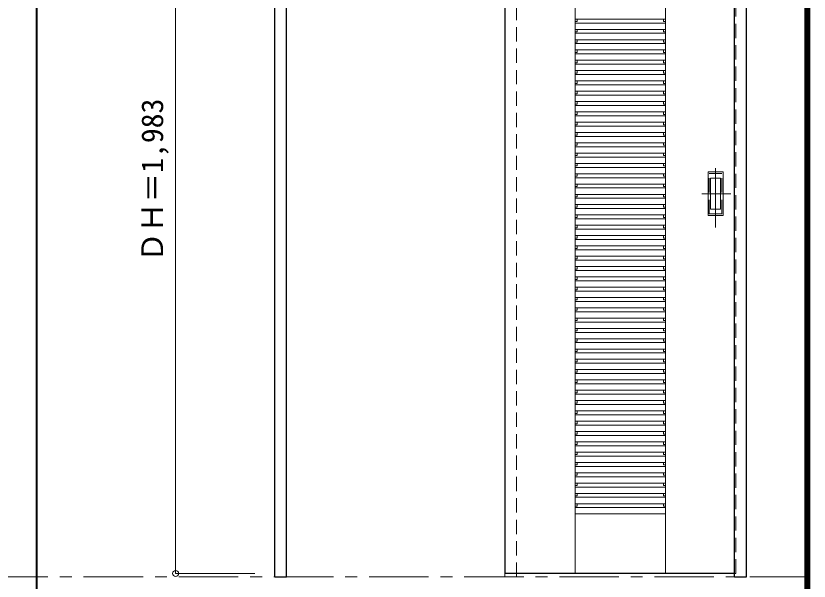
# Model space of a CAD drawing. Units: millimetres, scale not verified. Extents: x -6000 to 5700, y -4307 to 4260.
# Drawn here: x 3699 to 5700, y 1407 to 2832 of the extents above; entities that cross this region are included whole.
import ezdxf
from ezdxf.enums import TextEntityAlignment as Align

# ---------------------------------------------------------------- set-up
doc = ezdxf.new("R2010")
doc.units = ezdxf.units.MM
doc.header["$LTSCALE"] = 30
doc.header["$PDMODE"] = 32
doc.header["$PDSIZE"] = 15
doc.linetypes.add('CHAIN1', pattern=[8, 5, -1, 1, -1])
doc.linetypes.add('DASHED1', pattern=[1.8, 1.2, -0.6])
for name, color, linetype, lineweight in [('0-1_通り芯', 7, 'CHAIN1', 18), ('0-2_扉', 4, 'DASHED1', 9), ('0-3_仕上げ', 4, 'Continuous', 9), ('0-4_枠', 3, 'Continuous', 25), ('0-6_引手', 7, 'Continuous', 18), ('0-B_寸法', 7, 'Continuous', 9), ('F-1_枠', 6, 'Continuous', 40)]:
    doc.layers.add(name, color=color, linetype=linetype, lineweight=lineweight)
doc.styles.add('ＭＳ ゴシック', font='')
doc.styles.get('ＭＳ ゴシック').set_extended_font_data('MS Gothic')

msp = doc.modelspace()

# ---------------------------------------------------------------- linework, layer by layer
at = {"layer": '0-1_通り芯'}
msp.add_line((-5490, 1418), (5690, 1418), dxfattribs=at)
at = {"layer": '0-2_扉', "color": 3, "linetype": 'Continuous', "lineweight": 25}
for p in [(4932, 3409.5), (5512, 1426.5)]:
    msp.add_line(p, (4932, 1426.5), dxfattribs=at)
at = {"layer": '0-2_扉'}
msp.add_lwpolyline([(5512, 1426.5), (5515, 1426.5), (5515, 3409.5)], dxfattribs=at)
at = {"layer": '0-3_仕上げ', "color": 7, "lineweight": 18}
for p, q in [((5109.5, 1426.5), (5109.5, 3409.5)), ((5337.5, 1426.5), (5337.5, 3409.5)), ((5109.5, 1576.5), (5337.5, 1576.5))]:
    msp.add_line(p, q, dxfattribs=at)
at = {"layer": '0-3_仕上げ'}
for p, q in [((5109.5, 2824.5), (5337.5, 2824.5)), ((5114.5, 2824.5), (5114.5, 2818.08)), ((5332.5, 2824.5), (5332.5, 2818.08)), ((5109.5, 2818.08), (5114.5, 2818.08)), ((5109.5, 2814.5), (5337.5, 2814.5)), ((5332.5, 2818.08), (5337.5, 2818.08)), ((5109.5, 2798.5), (5337.5, 2798.5)), ((5109.5, 2792.08), (5114.5, 2792.08)), ((5109.5, 2788.5), (5337.5, 2788.5)), ((5114.5, 2798.5), (5114.5, 2792.08)), ((5332.5, 2798.5), (5332.5, 2792.08)), ((5332.5, 2792.08), (5337.5, 2792.08)), ((5109.5, 2772.5), (5337.5, 2772.5)), ((5109.5, 2766.08), (5114.5, 2766.08)), ((5109.5, 2762.5), (5337.5, 2762.5)), ((5114.5, 2772.5), (5114.5, 2766.08)), ((5332.5, 2772.5), (5332.5, 2766.08)), ((5332.5, 2766.08), (5337.5, 2766.08)), ((5109.5, 2746.5), (5337.5, 2746.5)), ((5114.5, 2746.5), (5114.5, 2740.08)), ((5332.5, 2746.5), (5332.5, 2740.08)), ((5109.5, 2740.08), (5114.5, 2740.08)), ((5109.5, 2736.5), (5337.5, 2736.5)), ((5332.5, 2740.08), (5337.5, 2740.08)), ((5109.5, 2720.5), (5337.5, 2720.5)), ((5109.5, 2714.08), (5114.5, 2714.08)), ((5109.5, 2710.5), (5337.5, 2710.5)), ((5114.5, 2720.5), (5114.5, 2714.08)), ((5332.5, 2720.5), (5332.5, 2714.08)), ((5332.5, 2714.08), (5337.5, 2714.08)), ((5109.5, 2694.5), (5337.5, 2694.5)), ((5109.5, 2688.08), (5114.5, 2688.08)), ((5109.5, 2684.5), (5337.5, 2684.5)), ((5114.5, 2694.5), (5114.5, 2688.08)), ((5332.5, 2694.5), (5332.5, 2688.08)), ((5332.5, 2688.08), (5337.5, 2688.08)), ((5109.5, 2668.5), (5337.5, 2668.5)), ((5109.5, 2662.08), (5114.5, 2662.08)), ((5114.5, 2668.5), (5114.5, 2662.08)), ((5332.5, 2668.5), (5332.5, 2662.08)), ((5332.5, 2662.08), (5337.5, 2662.08)), ((5109.5, 2658.5), (5337.5, 2658.5)), ((5109.5, 2642.5), (5337.5, 2642.5)), ((5114.5, 2642.5), (5114.5, 2636.08)), ((5332.5, 2642.5), (5332.5, 2636.08)), ((5109.5, 2636.08), (5114.5, 2636.08)), ((5109.5, 2632.5), (5337.5, 2632.5)), ((5332.5, 2636.08), (5337.5, 2636.08)), ((5109.5, 2616.5), (5337.5, 2616.5)), ((5109.5, 2610.08), (5114.5, 2610.08)), ((5109.5, 2606.5), (5337.5, 2606.5)), ((5114.5, 2616.5), (5114.5, 2610.08)), ((5332.5, 2616.5), (5332.5, 2610.08)), ((5332.5, 2610.08), (5337.5, 2610.08)), ((5109.5, 2590.5), (5337.5, 2590.5)), ((5109.5, 2584.08), (5114.5, 2584.08)), ((5114.5, 2590.5), (5114.5, 2584.08)), ((5332.5, 2590.5), (5332.5, 2584.08)), ((5332.5, 2584.08), (5337.5, 2584.08)), ((5109.5, 2580.5), (5337.5, 2580.5)), ((5109.5, 2564.5), (5337.5, 2564.5)), ((5114.5, 2564.5), (5114.5, 2558.08)), ((5332.5, 2564.5), (5332.5, 2558.08)), ((5109.5, 2558.08), (5114.5, 2558.08)), ((5109.5, 2554.5), (5337.5, 2554.5)), ((5332.5, 2558.08), (5337.5, 2558.08)), ((5109.5, 2538.5), (5337.5, 2538.5)), ((5109.5, 2532.08), (5114.5, 2532.08)), ((5109.5, 2528.5), (5337.5, 2528.5)), ((5114.5, 2538.5), (5114.5, 2532.08)), ((5332.5, 2538.5), (5332.5, 2532.08)), ((5332.5, 2532.08), (5337.5, 2532.08)), ((5109.5, 2512.5), (5337.5, 2512.5)), ((5109.5, 2506.08), (5114.5, 2506.08)), ((5109.5, 2502.5), (5337.5, 2502.5)), ((5114.5, 2512.5), (5114.5, 2506.08)), ((5332.5, 2512.5), (5332.5, 2506.08)), ((5332.5, 2506.08), (5337.5, 2506.08)), ((5109.5, 2486.5), (5337.5, 2486.5)), ((5114.5, 2486.5), (5114.5, 2480.08)), ((5332.5, 2486.5), (5332.5, 2480.08)), ((5109.5, 2480.08), (5114.5, 2480.08)), ((5109.5, 2476.5), (5337.5, 2476.5)), ((5332.5, 2480.08), (5337.5, 2480.08)), ((5109.5, 2460.5), (5337.5, 2460.5)), ((5109.5, 2454.08), (5114.5, 2454.08)), ((5109.5, 2450.5), (5337.5, 2450.5)), ((5114.5, 2460.5), (5114.5, 2454.08)), ((5332.5, 2460.5), (5332.5, 2454.08)), ((5332.5, 2454.08), (5337.5, 2454.08)), ((5109.5, 2434.5), (5337.5, 2434.5)), ((5109.5, 2428.08), (5114.5, 2428.08)), ((5109.5, 2424.5), (5337.5, 2424.5)), ((5114.5, 2434.5), (5114.5, 2428.08)), ((5332.5, 2434.5), (5332.5, 2428.08)), ((5332.5, 2428.08), (5337.5, 2428.08)), ((5109.5, 2408.5), (5337.5, 2408.5)), ((5109.5, 2402.08), (5114.5, 2402.08)), ((5114.5, 2408.5), (5114.5, 2402.08)), ((5332.5, 2408.5), (5332.5, 2402.08)), ((5332.5, 2402.08), (5337.5, 2402.08)), ((5109.5, 2398.5), (5337.5, 2398.5)), ((5109.5, 2382.5), (5337.5, 2382.5)), ((5114.5, 2382.5), (5114.5, 2376.08)), ((5332.5, 2382.5), (5332.5, 2376.08)), ((5109.5, 2376.08), (5114.5, 2376.08)), ((5109.5, 2372.5), (5337.5, 2372.5)), ((5332.5, 2376.08), (5337.5, 2376.08)), ((5109.5, 2356.5), (5337.5, 2356.5)), ((5109.5, 2350.08), (5114.5, 2350.08)), ((5109.5, 2346.5), (5337.5, 2346.5)), ((5114.5, 2356.5), (5114.5, 2350.08)), ((5332.5, 2356.5), (5332.5, 2350.08)), ((5332.5, 2350.08), (5337.5, 2350.08)), ((5109.5, 2330.5), (5337.5, 2330.5)), ((5109.5, 2324.08), (5114.5, 2324.08)), ((5114.5, 2330.5), (5114.5, 2324.08)), ((5332.5, 2330.5), (5332.5, 2324.08)), ((5332.5, 2324.08), (5337.5, 2324.08)), ((5109.5, 2320.5), (5337.5, 2320.5)), ((5109.5, 2304.5), (5337.5, 2304.5)), ((5114.5, 2304.5), (5114.5, 2298.08)), ((5332.5, 2304.5), (5332.5, 2298.08)), ((5109.5, 2298.08), (5114.5, 2298.08)), ((5109.5, 2294.5), (5337.5, 2294.5)), ((5332.5, 2298.08), (5337.5, 2298.08)), ((5109.5, 2278.5), (5337.5, 2278.5)), ((5109.5, 2272.08), (5114.5, 2272.08)), ((5109.5, 2268.5), (5337.5, 2268.5)), ((5114.5, 2278.5), (5114.5, 2272.08)), ((5332.5, 2278.5), (5332.5, 2272.08)), ((5332.5, 2272.08), (5337.5, 2272.08)), ((5109.5, 2252.5), (5337.5, 2252.5)), ((5109.5, 2246.08), (5114.5, 2246.08)), ((5109.5, 2242.5), (5337.5, 2242.5)), ((5114.5, 2252.5), (5114.5, 2246.08)), ((5332.5, 2252.5), (5332.5, 2246.08)), ((5332.5, 2246.08), (5337.5, 2246.08)), ((5109.5, 2226.5), (5337.5, 2226.5)), ((5114.5, 2226.5), (5114.5, 2220.08)), ((5332.5, 2226.5), (5332.5, 2220.08)), ((5109.5, 2220.08), (5114.5, 2220.08)), ((5109.5, 2216.5), (5337.5, 2216.5)), ((5332.5, 2220.08), (5337.5, 2220.08)), ((5109.5, 2200.5), (5337.5, 2200.5)), ((5109.5, 2194.08), (5114.5, 2194.08)), ((5109.5, 2190.5), (5337.5, 2190.5)), ((5114.5, 2200.5), (5114.5, 2194.08)), ((5332.5, 2200.5), (5332.5, 2194.08)), ((5332.5, 2194.08), (5337.5, 2194.08)), ((5109.5, 2174.5), (5337.5, 2174.5)), ((5109.5, 2168.08), (5114.5, 2168.08)), ((5109.5, 2164.5), (5337.5, 2164.5)), ((5114.5, 2174.5), (5114.5, 2168.08)), ((5332.5, 2174.5), (5332.5, 2168.08)), ((5332.5, 2168.08), (5337.5, 2168.08)), ((5109.5, 2148.5), (5337.5, 2148.5)), ((5109.5, 2142.08), (5114.5, 2142.08)), ((5114.5, 2148.5), (5114.5, 2142.08)), ((5332.5, 2148.5), (5332.5, 2142.08)), ((5332.5, 2142.08), (5337.5, 2142.08)), ((5109.5, 2138.5), (5337.5, 2138.5)), ((5109.5, 2122.5), (5337.5, 2122.5)), ((5114.5, 2122.5), (5114.5, 2116.08)), ((5332.5, 2122.5), (5332.5, 2116.08)), ((5109.5, 2116.08), (5114.5, 2116.08)), ((5109.5, 2112.5), (5337.5, 2112.5)), ((5332.5, 2116.08), (5337.5, 2116.08)), ((5109.5, 2096.5), (5337.5, 2096.5)), ((5109.5, 2090.08), (5114.5, 2090.08)), ((5109.5, 2086.5), (5337.5, 2086.5)), ((5114.5, 2096.5), (5114.5, 2090.08)), ((5332.5, 2096.5), (5332.5, 2090.08)), ((5332.5, 2090.08), (5337.5, 2090.08)), ((5109.5, 2070.5), (5337.5, 2070.5)), ((5109.5, 2064.08), (5114.5, 2064.08)), ((5114.5, 2070.5), (5114.5, 2064.08)), ((5332.5, 2070.5), (5332.5, 2064.08)), ((5332.5, 2064.08), (5337.5, 2064.08)), ((5109.5, 2060.5), (5337.5, 2060.5)), ((5109.5, 2044.5), (5337.5, 2044.5)), ((5114.5, 2044.5), (5114.5, 2038.08)), ((5332.5, 2044.5), (5332.5, 2038.08)), ((5109.5, 2038.08), (5114.5, 2038.08)), ((5109.5, 2034.5), (5337.5, 2034.5)), ((5332.5, 2038.08), (5337.5, 2038.08)), ((5109.5, 2018.5), (5337.5, 2018.5)), ((5109.5, 2012.08), (5114.5, 2012.08)), ((5109.5, 2008.5), (5337.5, 2008.5)), ((5114.5, 2018.5), (5114.5, 2012.08)), ((5332.5, 2018.5), (5332.5, 2012.08)), ((5332.5, 2012.08), (5337.5, 2012.08)), ((5109.5, 1992.5), (5337.5, 1992.5)), ((5109.5, 1986.08), (5114.5, 1986.08)), ((5109.5, 1982.5), (5337.5, 1982.5)), ((5114.5, 1992.5), (5114.5, 1986.08)), ((5332.5, 1992.5), (5332.5, 1986.08)), ((5332.5, 1986.08), (5337.5, 1986.08)), ((5109.5, 1966.5), (5337.5, 1966.5)), ((5114.5, 1966.5), (5114.5, 1960.08)), ((5332.5, 1966.5), (5332.5, 1960.08)), ((5109.5, 1960.08), (5114.5, 1960.08)), ((5109.5, 1956.5), (5337.5, 1956.5)), ((5332.5, 1960.08), (5337.5, 1960.08)), ((5109.5, 1940.5), (5337.5, 1940.5)), ((5109.5, 1934.08), (5114.5, 1934.08)), ((5109.5, 1930.5), (5337.5, 1930.5)), ((5114.5, 1940.5), (5114.5, 1934.08)), ((5332.5, 1940.5), (5332.5, 1934.08)), ((5332.5, 1934.08), (5337.5, 1934.08)), ((5109.5, 1914.5), (5337.5, 1914.5)), ((5109.5, 1908.08), (5114.5, 1908.08)), ((5109.5, 1904.5), (5337.5, 1904.5)), ((5114.5, 1914.5), (5114.5, 1908.08)), ((5332.5, 1914.5), (5332.5, 1908.08)), ((5332.5, 1908.08), (5337.5, 1908.08)), ((5109.5, 1888.5), (5337.5, 1888.5)), ((5109.5, 1882.08), (5114.5, 1882.08)), ((5114.5, 1888.5), (5114.5, 1882.08)), ((5332.5, 1888.5), (5332.5, 1882.08)), ((5332.5, 1882.08), (5337.5, 1882.08)), ((5109.5, 1878.5), (5337.5, 1878.5)), ((5109.5, 1862.5), (5337.5, 1862.5)), ((5114.5, 1862.5), (5114.5, 1856.08)), ((5332.5, 1862.5), (5332.5, 1856.08)), ((5109.5, 1856.08), (5114.5, 1856.08)), ((5109.5, 1852.5), (5337.5, 1852.5)), ((5332.5, 1856.08), (5337.5, 1856.08)), ((5109.5, 1836.5), (5337.5, 1836.5)), ((5109.5, 1830.08), (5114.5, 1830.08)), ((5109.5, 1826.5), (5337.5, 1826.5)), ((5114.5, 1836.5), (5114.5, 1830.08)), ((5332.5, 1836.5), (5332.5, 1830.08)), ((5332.5, 1830.08), (5337.5, 1830.08)), ((5109.5, 1810.5), (5337.5, 1810.5)), ((5109.5, 1804.08), (5114.5, 1804.08)), ((5114.5, 1810.5), (5114.5, 1804.08)), ((5332.5, 1810.5), (5332.5, 1804.08)), ((5332.5, 1804.08), (5337.5, 1804.08)), ((5109.5, 1800.5), (5337.5, 1800.5)), ((5109.5, 1784.5), (5337.5, 1784.5)), ((5114.5, 1784.5), (5114.5, 1778.08)), ((5332.5, 1784.5), (5332.5, 1778.08)), ((5109.5, 1778.08), (5114.5, 1778.08)), ((5109.5, 1774.5), (5337.5, 1774.5)), ((5332.5, 1778.08), (5337.5, 1778.08)), ((5109.5, 1758.5), (5337.5, 1758.5)), ((5109.5, 1752.08), (5114.5, 1752.08)), ((5109.5, 1748.5), (5337.5, 1748.5)), ((5114.5, 1758.5), (5114.5, 1752.08)), ((5332.5, 1758.5), (5332.5, 1752.08)), ((5332.5, 1752.08), (5337.5, 1752.08)), ((5109.5, 1732.5), (5337.5, 1732.5)), ((5109.5, 1726.08), (5114.5, 1726.08)), ((5109.5, 1722.5), (5337.5, 1722.5)), ((5114.5, 1732.5), (5114.5, 1726.08)), ((5332.5, 1732.5), (5332.5, 1726.08)), ((5332.5, 1726.08), (5337.5, 1726.08)), ((5109.5, 1706.5), (5337.5, 1706.5)), ((5114.5, 1706.5), (5114.5, 1700.08)), ((5332.5, 1706.5), (5332.5, 1700.08)), ((5109.5, 1700.08), (5114.5, 1700.08)), ((5109.5, 1696.5), (5337.5, 1696.5)), ((5332.5, 1700.08), (5337.5, 1700.08)), ((5109.5, 1680.5), (5337.5, 1680.5)), ((5109.5, 1674.08), (5114.5, 1674.08)), ((5109.5, 1670.5), (5337.5, 1670.5)), ((5114.5, 1680.5), (5114.5, 1674.08)), ((5332.5, 1680.5), (5332.5, 1674.08)), ((5332.5, 1674.08), (5337.5, 1674.08)), ((5109.5, 1654.5), (5337.5, 1654.5)), ((5109.5, 1648.08), (5114.5, 1648.08)), ((5109.5, 1644.5), (5337.5, 1644.5)), ((5114.5, 1654.5), (5114.5, 1648.08)), ((5332.5, 1654.5), (5332.5, 1648.08)), ((5332.5, 1648.08), (5337.5, 1648.08)), ((5109.5, 1628.5), (5337.5, 1628.5)), ((5109.5, 1622.08), (5114.5, 1622.08)), ((5114.5, 1628.5), (5114.5, 1622.08)), ((5332.5, 1628.5), (5332.5, 1622.08)), ((5332.5, 1622.08), (5337.5, 1622.08)), ((5109.5, 1618.5), (5337.5, 1618.5)), ((5109.5, 1602.5), (5337.5, 1602.5)), ((5114.5, 1602.5), (5114.5, 1596.08)), ((5332.5, 1602.5), (5332.5, 1596.08)), ((5109.5, 1596.08), (5114.5, 1596.08)), ((5109.5, 1592.5), (5337.5, 1592.5)), ((5332.5, 1596.08), (5337.5, 1596.08))]:
    msp.add_line(p, q, dxfattribs=at)
at = {"layer": '0-4_枠'}
for p, q in [((4352, 1418), (4352, 3453)), ((5542, 1418), (5542, 3453)), ((5512, 1418), (5512, 3423)), ((5512, 1418), (5542, 1418))]:
    msp.add_line(p, q, dxfattribs=at)
at = {"layer": '0-4_枠', "color": 4, "linetype": 'DASHED1', "lineweight": 9}
for p, q in [((4932, 1418), (4932, 3423)), ((4962, 1418), (4962, 3423)), ((4932, 1418), (4962, 1418))]:
    msp.add_line(p, q, dxfattribs=at)
at = {"layer": '0-4_枠'}
msp.add_lwpolyline([(4352, 1418), (4382, 1418), (4382, 3423)], dxfattribs=at)
at = {"layer": '0-6_引手', "linetype": 'CHAIN1'}
for p, q in [((5464, 2298.77), (5464, 2469.62)), ((5464, 2298.77), (5464, 2469.62)), ((5502.07, 2384), (5429.56, 2384)), ((5502.07, 2384), (5429.56, 2384))]:
    msp.add_line(p, q, dxfattribs=at)
at = {"layer": '0-6_引手'}
for p, q in [((5483, 2439), (5445, 2439)), ((5445, 2329), (5445, 2439)), ((5483, 2439), (5445, 2439)), ((5445, 2329), (5445, 2439)), ((5476.5, 2423), (5451.5, 2423)), ((5451.5, 2345), (5451.5, 2423)), ((5476.5, 2423), (5451.5, 2423)), ((5451.5, 2345), (5451.5, 2423)), ((5476.5, 2345), (5476.5, 2423)), ((5476.5, 2345), (5476.5, 2423)), ((5483, 2329), (5483, 2439)), ((5483, 2329), (5483, 2439)), ((5476.5, 2345), (5451.5, 2345)), ((5476.5, 2345), (5451.5, 2345)), ((5483, 2329), (5445, 2329)), ((5483, 2329), (5445, 2329))]:
    msp.add_line(p, q, dxfattribs=at)
at = {"layer": '0-6_引手', "linetype": 'DASHED1'}
for p, q in [((5448, 2333), (5448, 2435)), ((5448, 2333), (5448, 2435)), ((5480, 2333), (5448, 2333)), ((5480, 2333), (5448, 2333))]:
    msp.add_line(p, q, dxfattribs=at)
msp.add_lwpolyline([(5480, 2333), (5480, 2435), (5448, 2435)], dxfattribs=at)
msp.add_lwpolyline([(5480, 2333), (5480, 2435), (5448, 2435)], dxfattribs=at)
at = {"layer": '0-B_寸法', "color": 4}
for p, q in [((4102, 3409.5), (4102, 1426.5)), ((4102, 1426.5), (4302, 1426.5))]:
    msp.add_line(p, q, dxfattribs=at)
at = {"layer": '0-B_寸法'}
msp.add_point((4102, 1426.5), dxfattribs=at)
at = {"layer": 'F-1_枠'}
for p, q in [((3752, -3790), (3752, 4175)), ((5690, 4175), (5690, -4205)), ((5695, 4175), (5695, -4205)), ((5700, 4175), (5700, -4205))]:
    msp.add_line(p, q, dxfattribs=at)

# ---------------------------------------------------------------- texts
at = {"layer": '0-B_寸法', "style": 'ＭＳ ゴシック'}
msp.add_text('ＤＨ＝1,983', height=54.99, rotation=90, dxfattribs=at).set_placement((4087, 2211.75), align=Align.BOTTOM_LEFT)

doc.saveas('drawing.dxf')
